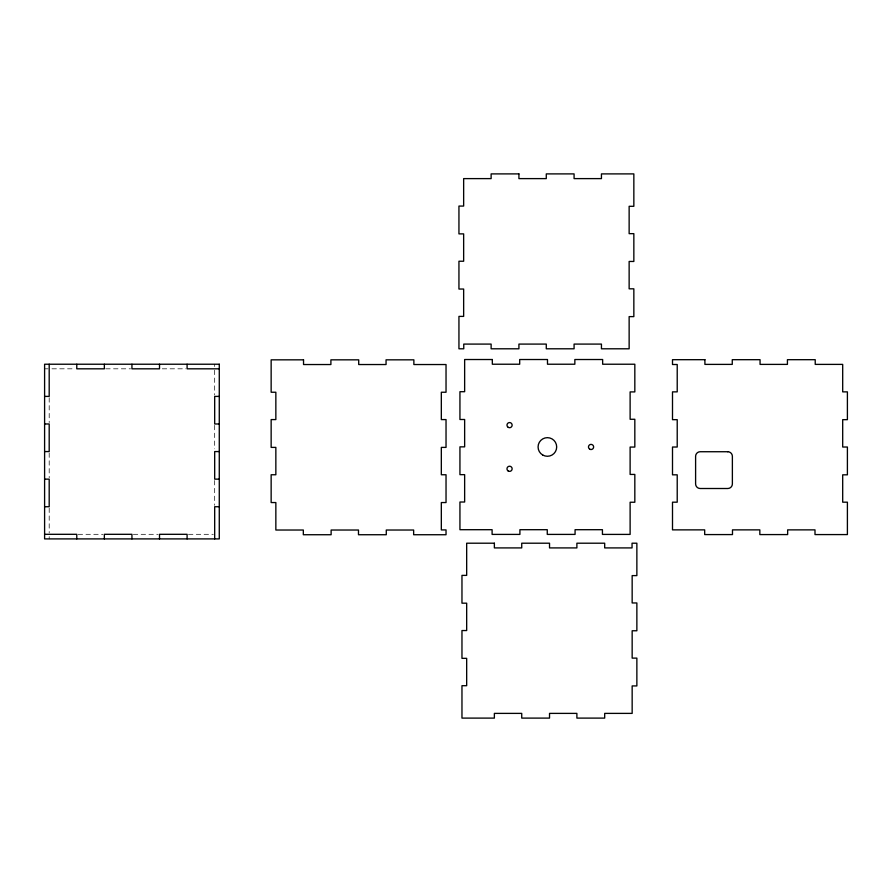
<?xml version="1.0" encoding="UTF-8"?>
<svg xmlns="http://www.w3.org/2000/svg" width="892" height="892" viewBox="0 0 892 892"><rect width="100%" height="100%" fill="white"/><g stroke="black" fill="none" stroke-linecap="round" stroke-linejoin="round"><path stroke-width="0.67" stroke-dasharray="4.46 3.34" d="M44.6 368.82L48.045 368.82M51.959 368.82L74.014 368.82M105.735 368.82L130.555 368.82M162.277 368.82L185.714 368.82M78.15 534.308L102.981 534.308M133.321 534.308L158.14 534.308M188.48 534.308L213.3 534.308M214.682 364.226L214.682 366.523M214.682 370.202L214.682 395.022M214.682 425.361L214.682 448.799M214.682 480.52L214.682 505.34M49.194 397.776L49.194 422.607M49.194 452.946L49.194 477.766M49.194 508.106L49.194 532.925M49.194 536.605L49.194 538.902"/><path stroke-width="1.34" d="M219.276 368.82L187.097 368.82L187.097 364.226M44.6 396.405L49.194 396.405L49.194 364.226M219.276 396.405L214.682 396.405L214.682 423.979L219.276 423.979M44.6 423.979L49.194 423.979L49.194 451.564L44.6 451.564M219.276 451.564L214.682 451.564L214.682 479.138L219.276 479.138M44.6 479.138L49.194 479.138L49.194 506.723L44.6 506.723M219.276 506.723L214.682 506.723L214.682 538.902M44.6 534.308L76.779 534.308L76.779 538.902M187.097 538.902L187.097 534.308L159.512 534.308L159.512 538.902M159.512 364.226L159.512 368.82L131.938 368.82L131.938 364.226M131.938 538.902L131.938 534.308L104.353 534.308L104.353 538.902M104.353 364.226L104.353 368.82L76.779 368.82L76.779 364.226M518.921 173.895L491.124 173.895L491.124 178.612L463.65 178.612L463.65 206.074L458.945 206.074L458.945 233.882L463.65 233.882L463.65 261.233L458.945 261.233L458.945 289.041L463.65 289.041L463.65 316.392L458.945 316.392L458.945 348.794L463.762 348.794L463.762 344.089L491.124 344.089L491.124 348.794L518.921 348.794L518.921 344.089L546.283 344.089L546.283 348.794L574.08 348.794L574.08 344.089L601.442 344.089L601.442 348.794L629.139 348.794L629.139 316.615L633.844 316.615L633.844 288.818L629.139 288.818L629.139 261.456L633.844 261.456L633.844 233.659L629.139 233.659L629.139 206.297L633.844 206.297L633.844 173.895L601.442 173.895L601.442 178.612L574.08 178.612L574.08 173.895L546.283 173.895L546.283 178.612L518.921 178.612L518.921 173.895M492.328 359.521L464.643 359.521L464.643 391.7L459.938 391.7L459.938 419.496L464.643 419.496L464.643 446.859L459.938 446.859L459.938 474.655L464.643 474.655L464.643 502.018L459.938 502.018L459.938 529.703L492.105 529.703L492.105 534.408L519.913 534.408L519.913 529.703L547.264 529.703L547.264 534.408L575.072 534.408L575.072 529.703L602.434 529.703L602.434 534.408L630.12 534.408L630.12 502.241L634.825 502.241L634.825 474.433L630.12 474.433L630.12 447.07L634.825 447.07L634.825 419.273L630.12 419.273L630.12 391.911L634.825 391.911L634.825 364.226L602.646 364.226L602.646 359.521L574.849 359.521L574.849 364.226L547.487 364.226L547.487 359.521L519.69 359.521L519.69 364.226L492.328 364.226L492.328 359.521M303.536 359.833L271.146 359.833L271.146 392.235L275.851 392.235L275.851 419.586L271.146 419.586L271.146 447.394L275.851 447.394L275.851 474.756L271.146 474.756L271.146 502.553L275.851 502.553L275.851 530.026L303.325 530.026L303.325 534.732L331.122 534.732L331.122 530.026L358.484 530.026L358.484 534.732L386.281 534.732L386.281 530.026L413.643 530.026L413.643 534.732L446.033 534.732L446.033 529.915L441.328 529.915L441.328 502.553L446.033 502.553L446.033 474.756L441.328 474.756L441.328 447.394L446.033 447.394L446.033 419.586L441.328 419.586L441.328 392.235L446.033 392.235L446.033 364.538L413.866 364.538L413.866 359.833L386.058 359.833L386.058 364.538L358.707 364.538L358.707 359.833L330.899 359.833L330.899 364.538L303.536 364.538L303.536 359.833M704.903 359.688L672.501 359.688L672.501 364.505L677.218 364.505L677.218 391.867L672.501 391.867L672.501 419.664L677.218 419.664L677.218 447.026L672.501 447.026L672.501 474.823L677.218 474.823L677.218 502.185L672.501 502.185L672.501 529.87L704.68 529.87L704.68 534.576L732.488 534.576L732.488 529.87L759.839 529.87L759.839 534.576L787.647 534.576L787.647 529.87L814.998 529.87L814.998 534.576L847.4 534.576L847.4 502.185L842.695 502.185L842.695 474.823L847.4 474.823L847.4 447.026L842.695 447.026L842.695 419.664L847.4 419.664L847.4 391.867L842.695 391.867L842.695 364.393L815.221 364.393L815.221 359.688L787.424 359.688L787.424 364.393L760.062 364.393L760.062 359.688L732.265 359.688L732.265 364.393L704.903 364.393L704.903 359.688M219.276 364.226L44.6 364.226L44.6 538.902L219.276 538.902L219.276 364.226M727.772 451.731L700.198 451.731A4.594 4.594 0 0 0 695.604 456.325L695.604 483.91A4.594 4.594 0 0 0 700.198 488.504L727.772 488.504A4.594 4.594 0 0 0 732.377 483.91L732.377 456.325A4.594 4.594 0 0 0 727.772 451.731M494.369 543.206L466.672 543.206L466.672 575.385L461.967 575.385L461.967 603.182L466.672 603.182L466.672 630.544L461.967 630.544L461.967 658.341L466.672 658.341L466.672 685.703L461.967 685.703L461.967 718.105L494.369 718.105L494.369 713.388L521.731 713.388L521.731 718.105L549.528 718.105L549.528 713.388L576.89 713.388L576.89 718.105L604.687 718.105L604.687 713.388L632.16 713.388L632.16 685.926L636.866 685.926L636.866 658.118L632.16 658.118L632.16 630.767L636.866 630.767L636.866 602.959L632.16 602.959L632.16 575.608L636.866 575.608L636.866 543.206L632.049 543.206L632.049 547.911L604.687 547.911L604.687 543.206L576.89 543.206L576.89 547.911L549.528 547.911L549.528 543.206L521.731 543.206L521.731 547.911L494.369 547.911L494.369 543.206M542.726 455.02A9.299 9.299 0 0 0 556.686 446.97A9.299 9.299 0 0 0 542.726 438.909A9.299 9.299 0 0 0 542.726 455.02M589.757 449.2A2.587 2.587 0 0 0 593.637 446.97A2.587 2.587 0 0 0 589.757 444.729A2.587 2.587 0 0 0 589.757 449.2M508.217 427.335A2.587 2.587 0 0 0 512.142 425.194A2.587 2.587 0 0 0 508.317 422.864A2.587 2.587 0 0 0 508.217 427.335M508.161 470.976A2.587 2.587 0 0 0 512.142 468.924A2.587 2.587 0 0 0 508.373 466.505A2.587 2.587 0 0 0 508.161 470.976"/></g></svg>
